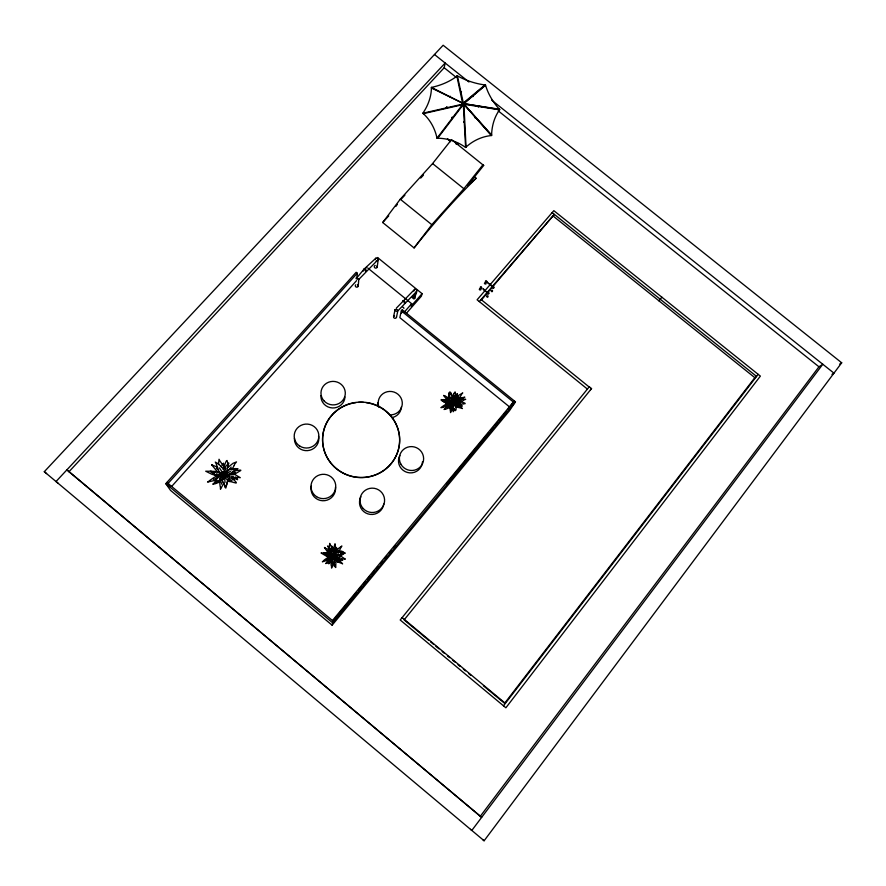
<?xml version="1.0" encoding="UTF-8"?>
<svg xmlns="http://www.w3.org/2000/svg" width="886" height="886" viewBox="0 0 886 886"><rect width="100%" height="100%" fill="white"/><g stroke="black" fill="none" stroke-linecap="round" stroke-linejoin="round"><path stroke-width="1.33" d="M223.383 477.355C220.359 474.818 219.673 471.031 214.168 471.961C211.001 472.393 209.384 471.241 213.161 473.213M334.399 559.132L334.576 556.618L334.576 559.144L337.145 561.591L340.335 562.887M229.264 479.426L228.987 476.236L227.824 475.882L229.474 473.822L235.1 474.641L240.283 477.676L237.038 477.355A3.921 3.411 -47.1 0 1 236.64 477.488L229.241 478.063M451.816 401.125L451.683 404.437C450.62 398.955 446.3 410.583 450.132 406.176A3.278 2.071 20.5 0 0 450.398 406.098L454.551 403.673A14.984 3.145 59.4 0 1 455.758 404.038L456.312 404.404M454.883 401.258L454.883 402.222M334.941 555.81C333.369 552.687 338.397 551.734 340.811 552.233A2.791 2.237 85.4 0 1 341.077 552.321L343.569 551.956L336.248 556.751L335.417 556.862L334.764 555.478L332.438 557.36L330.489 557.017L328.772 563.839L330.19 561.89A2.791 2.005 23.2 0 0 330.445 561.779L335.074 557.493A17.764 1.119 62.8 0 1 335.96 558.534L336.403 559.177M222.508 476.812L222.607 472.736L220.581 473.678L219.473 472.792L216.693 465.283A2.802 2.536 -29.3 0 1 216.727 464.895L215.298 462.093L218.366 463.81L223.538 469.059L224.535 471.23L223.05 472.736M222.763 476.812L223.095 472.57A1.395 1.163 3.6 0 1 223.416 472.493L224.756 471.795M332.228 558.003L330.4 554.592L324.52 554.093L326.325 554.869M358.232 286.056L358.852 278.614M450.121 403.54C452.835 399.686 441.184 399.187 445.902 400.915M455.559 396.496L455.249 393.617M224.557 476.402L222.851 476.38L224.18 476.934C226.174 472.991 227.237 467.919 233.915 469.159A3.699 3.156 -84.2 0 1 234.269 469.237L237.813 468.65L227.115 475.549M227.602 480.101L225.819 488.064L224.911 485.539A2.813 2.315 -14.3 0 1 224.634 485.329L222.065 479.758L224.856 477.676L228.721 481.009L234.17 482.615A3.09 2.835 -30.6 0 0 234.513 482.604C239.441 484.742 233.295 479.06 231.268 477.997M331.829 554.16L331.707 557.405L331.995 554.171M378.256 259.487L377.757 258.003L375.93 258.147L364.046 269.123L356.128 278.691L358.631 279.588L378.256 259.487L377.181 267.018M454.341 400.981L456.08 399.021L461.241 397.604M455.271 403.34L452.225 403.097L459.325 403.163M451.849 403.296L450.354 400.926M454.197 401.469C440.586 409.432 461.916 396.441 451.805 404.47M413.828 291.007L414.858 289.213M226.284 474.076L227.104 475.549M330.777 561.215L331.198 565.689M340.567 547.98L341.885 546.009L335.285 550.782M462.592 103.241L456.91 76.196L457.519 76.949M225.144 477.144L225.598 471.717M225.398 477.155L225.841 471.74M332.682 556.773L335.872 556.973L336.414 555.887M452.824 407.449L450.531 412.61L450.487 411.049M332.305 560.727L332.006 563.839M356.814 278.16L357.302 273.22L356.15 272.29L165.793 483.645L170.522 490.379L332.128 625.195L509.461 410.739L515.453 401.845L402.266 309.79L401.314 310.875L399.83 317.642L509.893 407.217L508.132 409.343M451.373 405.589L453.986 404.858M332.815 550.682L335.052 543.771L335.141 545.588M334.576 548.268L334.299 550.826M333.823 554.503L333.645 557.726M333.756 556.652L333.989 554.525M223.892 475.162L224.291 472.238M224.114 475.25L224.435 472.459L226.373 472.083M451.052 409.088L451.151 408.191A12.238 0.786 -79.7 0 0 451.317 406.165L454.363 409.432M227.946 480.577L226.738 484.686A4.375 2.171 -73.6 0 0 226.451 485.439L225.133 487.555L224.856 485.539M340.235 557.837L338.95 557.549A17.831 1.916 19.1 0 0 336.015 557.05L337.023 557.582L337.732 560.107M443.1 407.339L449.058 405.589L448.881 404.337M220.692 474.497L220.171 475.826M449.047 395.012C448.427 397.382 450.398 404.503 452.657 399.996M450.996 400.804C451.029 402.886 455.504 398.379 452.524 396.729C451.273 394.757 447.364 390.77 449.091 394.724M457.84 405.19L456.456 403.097L453.3 404.26M450.476 403.562L451.063 401.413L450.664 403.551M461.252 394.658L462.747 392.908L456.046 396.906M340.534 548.279L338.596 552.41M453.211 404.437L451.993 403.573L451.882 404.426L451.616 401.292M333.557 562.809L331.585 568.125L331.486 566.276M393.594 316.667L395.078 309.579L396.574 309.314M68.986 471.729L481.663 817.368L66.915 469.835L68.986 471.729L444.185 67.746L445.149 63.028L56.028 481.541L58.199 483.346M337.677 560.661L338.319 562.411L337.71 561.979M454.352 395.843L454.097 397.039A12.182 0.764 -79.1 0 1 453.975 397.615M450.908 404.57C455.116 405.29 456.013 400.151 460.975 401.856C463.378 402.277 467.797 404.071 463.356 403.772M224.058 467.376C224.391 465.338 227.248 456.999 227.403 461.983M396.485 317.199L397.836 310.82L397.271 309.69M332.128 625.195L332.66 622.814L515.453 401.845M401.513 313.19L402.266 309.79M226.572 471.651L228.787 463.001L227.037 465.084A3.223 2.902 34.1 0 0 226.75 465.239L223.128 469.558M450.287 403.252L448.792 400.239L442.967 399.575M449.756 402.565L452.303 404.603L454.562 405.123M326.845 562.311L325.694 563.54L327.488 563.186A2.957 1.141 -23.9 0 1 328.119 562.931L330.921 561.602M222.74 476.347L216.494 473.811M367.79 268.048L411.669 303.71L411.071 306.191L422.068 293.654L377.525 257.505M221.511 484.121C221.434 482.682 225.83 469.514 223.017 479.226M415.822 292.17L413.817 298.925L412.234 297.652M415.257 289.08C419.41 289.966 414.039 296.633 414.515 298.693M452.381 403.817L453.2 400.472M452.303 404.869L453.355 400.682M223.316 477.565L220.415 475.361M220.813 476.325L222.973 473.567M335.24 564.925L334.387 566.63L334.144 564.958M422.068 293.654L421.404 296.179L406.486 313.19M457.796 405.356L458.483 406.729L454.872 405.267M445.359 408.346L444.041 409.487L446.012 409.055A4.053 1.861 -25.2 0 1 446.699 408.811L450.531 407.217M375.299 259.288L375.93 258.147M452.436 397.404L453.765 393.905M335.96 557.128L335.761 557.704A2.625 2.603 -34.1 0 0 335.451 555.721M334.886 554.204L332.627 557.394M335.672 557.161L335.362 557.305M224.723 476.579L226.229 473.822L224.667 476.325M464.785 105.113L464.497 102.632L461.827 102.754L462.115 105.235L464.785 105.113L491.586 135.514A49.328 45.806 -87.9 0 0 465.604 147.464A49.627 48.819 81.6 0 0 437.008 138.216A49.306 45.507 -66 0 0 422.866 113.22A48.453 38.02 -36.1 0 0 431.416 87.404A47.711 30.855 -9.3 0 0 457.353 75.842A47.523 28.108 17.5 0 0 485.517 85.023A47.966 31.165 43.9 0 0 499.715 109.631A48.719 38.375 68.9 0 0 491.586 135.514M454.706 408.856L454.429 409.686A2.802 0.908 -75 0 0 454.23 410.218L453.222 411.735L453.134 410.362M214.49 482.682L212.762 484.243L215.342 483.712A5.881 2.946 -19.8 0 1 216.284 483.368L220.359 481.762M326.912 562.101L328.972 559.498M234.258 465.349L234.447 464.707A2.525 2.448 66.5 0 0 234.502 464.342L236.529 461.894L233.051 463.3L227.425 467.797M332.671 556.109L333.357 554.127M331.109 556.63L332.261 557.837M449.59 402.787C449.324 405.09 436.543 398.755 442.701 399.675M397.836 310.82L396.241 311.34L394.99 309.823M229.175 479.669L229.895 481.718L227.912 480.5M223.793 483.235L220.448 489.271L220.448 487.034M323.811 560.628L322.36 561.813L329.924 559.398M225.52 468.938L224.656 472.415M225.587 468.783L225.941 468.018M334.443 551.369L334.277 551.745A17.786 0.72 -62 0 0 333.357 553.861M334.343 551.579L334.731 550.771M214.6 482.427L216.572 480.256M461.03 395.4L459.203 398.224M234.181 465.527L231.656 469.923M463.832 104.515L463.721 103.573M481.331 300.066L554.315 214.368L479.315 301.594M340.756 552.1L342.129 551.28L340.346 551.114A2.935 0.576 -8.9 0 1 339.67 551.214L339.105 551.313M464.02 103.562L485.362 85.333L484.919 84.978L463.876 102.577L464.33 102.942M454.02 393.318L455.105 391.9L455.138 393.439M451.162 403.484L452.558 400.937L454.141 400.981L454.928 399.974L457.309 393.617L456.08 395.078M332.627 551.856L334.986 548.811M451.317 403.551L452.746 400.993L451.672 400.029M442.491 406.585L440.907 407.649L442.834 407.405M335.971 556.84L333.435 555.732L335.816 556.884M331.608 547.138L332.15 546.297L333.59 550.671M209.749 480.589L207.557 482.084L216.66 479.968M331.065 559.62L331.475 558.922M487.677 293.177L487.599 293.93A1.13 0.875 -28.7 0 0 488.097 294.274L489.205 293.188A1.13 0.875 -28.7 0 0 488.707 292.834L488.241 292.834M331.364 559.11L331.563 558.789A22.925 0.831 -63.6 0 1 332.494 557.438L334.664 559.21M222.331 464.629L223.516 463.19L223.693 465.017M454.296 398.213L454.828 397.382M223.948 476.812L226.65 472.548M511.277 405.135L513.359 402.011L401.314 310.875M235.477 469.757L237.581 468.738L234.956 468.583A5.848 0.964 -9.7 0 1 233.97 468.749L231.7 469.203M330.711 555.057L328.739 548.556A2.813 2.304 -40.1 0 1 328.761 548.246L327.72 545.909L333.158 551.601L333.657 553.263L332.527 554.547L333.225 557.061M395.776 206.493L397.327 204.389M484.454 85.588L484.919 84.978M484.897 85.942L485.362 85.333M209.927 480.334L214.401 477.222L218.377 476.048M226.284 473.91L230.681 471.175M484.121 840.759L841.7 362.795L443.144 45.241L44.3 471.695L484.121 840.759L482.682 839.54M343.602 553.794L345.285 553.041L340.656 553.119M476.136 178.263C454.042 200.147 433.398 223.516 414.083 247.925L382.697 222.519L400.262 199.217L432.589 163.567L451.55 139.611L483.678 165.46L467.487 185.639L476.136 178.263L473.999 176.558M480.245 816.349L818.952 366.793L822.806 364.257L471.817 830.437L470.488 829.307M445.614 407.859L448.837 405.267M437.008 138.216L462.282 104.936L462.857 105.423M437.573 137.585L437.629 138.271L462.736 105.301M226.284 476.624L227.868 475.815L233.461 476.303M414.083 247.925L431.825 224.701L463.887 188.729L482.948 164.774L483.678 165.46M483.424 685.764L504.577 703.329L754.828 377.669L756.555 376.406L552.144 212.618M503.492 705.81L758.15 374.324M332.638 554.403L332.117 554.769L333.036 557.183M227.824 471.119L231.224 467.121M452.591 398.323L455.326 395.51M661.897 297.22L658.907 300.797M587.407 389.087L477.1 299.8L553.828 210.658L760.376 376.107L505.884 707.792L400.195 619.99L589.301 386.75L591.538 388.566L404.116 619.89L428.436 640.091M227.957 475.494L224.08 476.059M333.047 620.931L356.803 592.225M358.564 590.098L361.2 586.909M362.961 584.782L365.597 581.593M367.358 579.466L369.994 576.277M371.755 574.15L374.401 570.961M376.162 568.834L377.912 566.708M380.559 563.518L382.32 561.392M384.956 558.202L386.717 556.076M389.353 552.886L391.114 550.76M393.749 547.57L395.51 545.444M446.544 483.778L488.773 432.745M490.534 430.607L493.17 427.417M494.931 425.291L497.567 422.101M499.327 419.975L501.974 416.785M503.735 414.659L506.371 411.469M332.471 620.554L514.29 400.904M324.132 560.063L328.806 556.851M338.275 550.128L337.333 551.247A17.93 1.141 -47.3 0 0 335.794 553.185M493.015 288.183L493.524 287.585A8.949 2.946 41 0 0 489.282 283.564M451.229 404.636L454.961 401.225M451.395 404.758L454.396 401.413M403.961 312.492L411.669 303.71M396.374 308.118L414.504 289.445M398.545 310.155L416.486 291.616M451.76 403.507L446.965 397.98M451.45 394.779L451.517 395.599M590.441 389.807L591.538 388.566M490.667 135.071L491.597 134.949L464.441 104.703M357.302 273.22L168.063 483.446L170.112 486.414M363.26 271.038L366.726 267.184M171.718 486.381L356.582 280.629M382.697 222.519L388.732 215.852M464.076 105.102L464.807 104.548M431.881 88.545L431.759 87.57L432.246 88.146M401.203 199.14L404.913 195.13M420.706 178.086L423.497 175.085M455.504 399.907L458.571 396.784M463.876 400.029L465.704 399.331L463.389 399.187M452.126 401.004L451.838 400.97A18.783 4.231 52.1 0 0 451.129 398.202L450.952 397.748M453.023 400.029L451.849 400.749L451.971 404.802M449.545 403.119L452.048 401.945L454.629 403.518M219.484 478.65L220.315 477.864M448.803 403.806L447.818 404.271L443.886 401.801A2.902 1.639 38.4 0 0 443.41 401.447L442.335 400.306L443.487 400.693M227.824 475.882L223.948 476.314M451.76 404.293L454.407 402.056M442.856 406.12L446.644 403.883L448.748 404.249M356.15 277.905L357.324 277.584M220.093 478.063L225.144 475.693M220.16 474.918L225.398 476.768M224.546 477.266L218.111 481.131A4.131 3.079 10.8 0 1 217.701 481.264C212.341 487.2 217.358 475.704 220.116 475.56M479.669 288.637C478.119 290.331 482.183 290.53 480.71 288.703M464.33 103.795L499.294 109.199L498.652 109.919L499.294 109.199M464.397 104.338L499.361 109.731M412.555 296.644L413.341 296.201M486.647 282.235C484.454 283.376 485.528 278.891 486.813 281.36M481.508 288.194C479.027 289.235 480.777 284.661 481.707 287.551M464.497 102.632L485.517 85.023M343.137 554.293L339.593 556.364M332.139 554.747L330.733 555.079M454.95 404.968L455.814 404.47M223.56 471.795L224.944 477.045M328.817 561.259L330.057 560.406M377.624 260.628L376.129 260.96M463.345 400.483L460.31 402.133M334.808 557.593L334.387 557.228M839.707 364.068L841.7 362.795M332.538 554.47L332.571 554.448A2.625 2.603 -34.1 0 1 334.509 554.758M831.976 374.39L833.947 373.15L491.675 100.14M329.969 557.15L326.436 556.164L321.031 552.975L323.357 553.097M222.386 473.146L224.557 476.535M217.458 481.331L220.503 479.68M226.151 473.478L223.46 475.129L226.163 473.733M447.485 407.394L448.238 406.984M332.283 556.031L334.1 555.035M225.055 482.372L224.634 478.185L225.376 478.052M448.028 407.095L449.556 406.297M326.192 559.664L327.255 559.11A14.209 1.218 -30.9 0 1 329.902 557.848M335.085 557.416L334.232 557.305M335.528 548.456C337.954 544.259 336.126 555.024 333.657 554.138M234.026 474.464L238.788 471.695A2.724 2.614 -47.6 0 0 239.021 471.463C245.223 468.76 234.192 470.887 232.575 471.452M484.996 282.601C483.036 283.808 486.923 285.037 485.993 282.911M224.036 477.111L227.68 475.339M457.973 399.752L454.54 401.823L454.895 402.742L464.818 397.172L462.082 397.67M458.14 399.675L458.992 399.276M224.092 477.31L227.724 475.549M452.392 404.337L454.573 403.296M452.436 404.481L454.607 403.44M226.428 476.446L227.049 476.136M226.262 476.524L224.822 477.576M454.197 403.828L454.817 403.551M222.818 472.094L224.047 472.172M222.497 478.805L225.144 478.063M332.704 557.659L336.359 556.043M332.748 557.826L336.392 556.22M230.028 474.342L235.322 472.316M338.441 553.695L337.289 554.193A22.56 2.304 -14.5 0 0 334.986 555.444L332.483 557.394L335.13 554.215M331.32 557.36L333.402 556.497M331.242 557.205L333.313 556.353M213.415 479.37L218.72 477.388M342.915 558.889L345.197 559.254L344.687 558.689M444.993 405.799L445.913 405.445M458.361 401.701L460.997 400.727M445.658 405.533L448.859 404.481M323.611 552.986L327.953 552.964L330.567 554.171M461.141 398.656L462.049 398.467L461.196 398.335M340.999 554.37L339.792 554.791A14.065 1.407 -16 0 0 338.673 555.201M458.616 400.273L459.369 400.029M463.256 105.401L463.965 105.334L466.047 147.098L465.36 146.644M463.046 403.883L457.553 404.614M222.718 472.869L224.834 476.38M451.982 400.594L451.738 404.869M459.978 399.863L462.747 399.287M422.866 113.22L462.038 104.282M423.286 113.663L462.093 104.825M325.262 553.085L323.722 552.587L324.154 553.318M451.229 404.293L453.765 403.761M451.65 403.95L453.41 404.935M222.53 479.348C218.997 479.404 219.739 484.487 220.293 486.802M341.132 559.797L342.649 560.428L341.686 558.867M450.974 406.043L449.723 406.873L450.365 410.894M460.709 405.644L462.27 406.165L459.612 403.651M449.645 402.587L448.471 401.757M460.476 405.677L458.295 405.489M235.089 479.038L231.578 478.595M325.483 553.052L327.056 553.307M340.911 559.83L338.873 559.476M341.896 559.144L337.189 559.066M456.899 404.658L454.983 404.381M460.764 407.87L462.437 408.579L457.885 404.847M456.201 143.709L458.738 143.587L456.113 144.064M340.999 562.964L342.605 563.873L337.976 558.689M451.616 406.054L452.347 406.187M459.502 403.174L460.388 403.208M504.577 703.329L505.385 703.351L402.133 617.597M337.455 555.422L341.331 556.508L344.853 558.867M445.27 396.197L443.653 395.422L447.042 400.051M332.604 556.984L335.639 557.139M236.053 478.916L237.603 479.703L237.271 479.104M225.886 473.19L223.925 473.235L224.756 476.845M325.993 548.423L325.14 548.157M213.958 471.573L215.531 471.839M460.044 407.859L455.703 406.829M445.514 396.219L449.678 398.556M218.62 476.325L211.843 474.265L205.707 471.208L209.118 471.274A3.832 3.788 72.2 0 1 209.517 471.13L218.853 471.695M465.194 103.85L499.715 109.631M451.317 404.049A17.986 0.653 -57.1 0 1 451.915 403.507L452.203 403.651M452.093 404.758L454.429 405.234M450.343 400.782C449.003 399.763 448.438 388.422 450.775 392.952M453.41 404.304L457.032 405.987M213.304 472.615L214.312 472.858M365.442 271.282L365.951 271.36A1.562 0.72 44.5 0 0 366.217 270.64L365.885 270.042M326.137 554.237L326.801 554.437M445.47 400.738L446.533 401.081M225.288 474.542L227.458 475.239M225.155 474.719L227.314 475.417M457.154 406.065L458.738 406.641M218.964 476.679L213.371 473.445M225.476 476.502L220.459 474.486M328.462 555.345L329.193 555.655M219.285 471.861L220.138 472.316M326.646 548.578L329.038 549.996M330.279 557.759L326.746 555.367M232.088 477.1L232.985 477.488M328.994 555.566L329.337 555.71A17.775 1.927 12.8 0 1 331.01 556.641L331.065 556.696M217.391 476.38L215.453 475.339M491.032 134.672L491.597 134.949M454.972 404.847C457.021 406.176 456.124 413.352 454.596 409.565M447.973 401.502L448.77 402M330.722 555.743L333.668 557.183M330.666 555.965L333.623 557.394M445.824 401.712L447.164 402.399M222.862 472.116L224.634 477.133M431.416 87.404L462.171 102.931L431.393 87.969M336.746 561.381L337.322 561.702M453.134 400.55L452.137 400.062M229.042 479.049L232.043 480.71M217.557 467.188L214.257 465.837A3.046 2.99 -11.8 0 0 213.914 465.803L211.754 464.685L211.975 465.327M332.449 557.095L335.417 558.767M332.339 557.228L335.296 558.9M211.355 471.485L210.79 471.142L211.211 471.828M447.563 402.609L448.892 403.429M328.374 557.028L326.779 555.921M414.271 296.312L414.991 298.15L413.673 297.552M226.772 473.489L227.503 473.966M339.116 561.27L338.131 560.594A13.999 1.307 38.4 0 0 337.223 559.985M214.944 475.007L214.368 474.597M330.666 545.477L329.67 543.362L329.437 547.681M452.369 400.716L452.79 400.705A13.988 0.62 -55.5 0 1 453.643 399.265M451.007 393.107L453.455 398.346M449.667 404.094L446.3 401.358M235.2 476.967L235.621 477.299A4.452 1.318 36.1 0 0 236.252 477.82L237.382 479.293M334.908 565.379L335.683 567.527L336.049 559.941M434.472 54.5L468.96 82.01M444.185 67.746L456.068 77.226M498.187 110.839L818.952 366.793M553.385 216.239L754.828 377.669M450.553 141.339L447.43 138.836L450.465 141.694M432.589 163.567L463.887 188.729M400.262 199.217L431.825 224.701M486.923 282.257L493.524 287.585M483.269 289.412L486.957 292.391L486.447 291.882M481.087 299.534L589.124 386.96M216.383 468.24L218.355 469.857M430.552 641.841L433.719 644.476M435.834 646.237L439.013 648.873M442.18 651.509L444.296 653.259M447.474 655.895L449.59 657.656M452.757 660.292L454.872 662.041M458.051 664.677L460.166 666.438M463.334 669.074L465.449 670.835M468.628 673.46L470.732 675.221M217.413 471.762L211.898 465.117M166.867 482.449L333.69 621.573M165.793 483.645L332.66 622.814M44.3 471.695L46.57 473.589M451.882 403.905L453.089 405.079A15.295 2.193 80.9 0 1 453.986 406.674M330.899 545.665L332.394 547.847M325.051 548.091L324.453 547.437L328.473 553.362M221.666 472.548L225.852 476.336M221.467 472.703L225.675 476.502M226.572 476.402L227.702 478.052M334.698 565.202L332.217 560.018M327.731 550.483L328.64 551.391A13.977 1.263 41.9 0 1 329.869 552.642M464.441 104.947L491.243 135.348M331.253 554.016L333.922 557.061M331.131 554.138L333.812 557.183M452.923 410.152L452.259 408.568M224.679 485.329L223.881 483.058M223.87 465.216L224.368 466.413M222.574 472.681L219.44 467.897M334.011 564.792L333.335 562.865M332.527 548.013L332.892 548.932M330.533 550.682L331.043 551.657M227.558 462.237L228.123 465.36M330.91 551.391L331.142 551.845A22.438 1.606 56.7 0 1 332.316 554.426L332.35 554.525M450.653 397.039L451.052 398.013M224.667 468.118L220.68 461.994A2.968 2.846 -11.1 0 0 220.348 461.783L219.03 459.258L218.499 464.53M221.566 467.376L221.013 465.626M333.214 556.563L333.878 558.745M332.992 556.596L333.657 558.789M331.142 548.611L331.453 549.785M335.406 546.219L335.739 548.822M330.002 551.878L329.747 550.571M332.837 555.732L333.457 558.258M334.709 562.665L334.443 561.502A17.986 0.587 79.8 0 0 333.845 559.011M457.353 75.842L463.234 102.521M332.527 553.805L333.324 557.626M332.316 553.861L333.114 557.693M453.554 405.6L453.233 403.806L453.377 405.6M228.2 466.579L228.167 465.903M451.694 400.572L451.683 400.406A15.217 2.603 72.8 0 0 451.65 399.929M463.378 105.356L465.604 147.464M456.91 76.196L456.943 76.971M357.401 284.539A1.473 1.395 10.3 0 1 358.055 286.51A1.473 1.395 10.3 0 1 355.939 286.909A1.473 1.395 10.3 0 1 355.663 284.871M363.88 269.676A1.562 0.72 44.5 0 1 364.135 268.956M364.667 269.045A1.562 0.72 44.5 0 1 365.874 270.02M376.938 265.988A1.451 1.373 12.5 0 1 376.694 267.827A1.451 1.373 12.5 0 1 374.745 267.716A1.451 1.373 12.5 0 1 374.634 265.855L374.911 265.623A1.451 1.373 12.5 0 1 375.243 265.457M396.496 316.834A1.473 1.395 14.4 0 1 394.613 318.262A1.473 1.395 14.4 0 1 393.905 316.014M394.192 315.77A1.473 1.395 14.4 0 1 394.525 315.604M403.95 302.669A1.473 0.687 43.5 0 0 404.249 302.824L404.78 302.923A1.55 0.72 43.6 0 0 405.079 302.237L404.769 301.65A1.473 0.687 43.6 0 0 403.628 300.708L403.097 300.62A1.473 0.687 43.5 0 0 402.809 301.318M402.687 307.132A1.462 1.395 15.2 0 1 403.894 308.406M480.91 287.496A8.838 2.857 41 0 1 481.53 287.817M482.837 288.603A8.838 2.857 41 0 1 484.177 289.556M486.613 281.826A8.949 2.946 41 0 1 487.931 282.612M483.523 289.434A7.974 2.58 41 0 1 484.121 289.877M484.731 290.342A7.974 2.58 41 0 1 485.893 291.35M365.996 402.643A38.541 37.644 6.2 0 1 393.65 460.266A38.541 37.644 6.2 0 1 328.651 460.1A38.541 37.644 6.2 0 1 356.006 402.609M358.509 402.377A38.541 37.644 6.2 0 1 363.493 402.388M422.5 461.672A12.039 11.817 19.6 0 1 407.394 472.459A12.039 11.817 19.6 0 1 399.852 455.448M383.76 504.045A12.194 12.061 2.5 0 1 367.945 513.902A12.194 12.061 2.5 0 1 360.923 496.747M335.473 487.211A12.271 12.05 -9.9 0 1 322.582 500.745A12.271 12.05 -9.9 0 1 311.363 485.971M318.572 436.366A12.194 11.85 -4.6 0 1 307.475 450.631A12.194 11.85 -4.6 0 1 294.451 438.116M344.986 397.006A12.05 11.64 3.6 0 1 332.283 407.948A12.05 11.64 3.6 0 1 320.942 395.599M379.086 407.449A12.083 11.717 13.6 0 1 387.326 391.723A12.083 11.717 13.6 0 1 402.244 402.144A12.083 11.717 13.6 0 1 389.696 414.87M401.391 406.884A11.95 11.607 13.4 0 1 392.044 417.605M377.547 405.5A11.95 11.607 13.4 0 1 378.1 402.521M224.856 475.771L224.512 478.086L224.856 475.771M491.165 290.796C492.527 293.842 493.424 288.437 491.165 290.796M486.724 296.212C487.378 299.479 489.504 294.34 486.724 296.212M492.627 287.33C493.524 290.187 495.44 285.347 492.627 287.33M452.17 117.284L452.225 118.159L452.17 117.284M474.752 116.719L474.818 117.594L474.752 116.719M450.298 96.397L450.42 97.061L450.298 96.397M472.803 95.887L472.914 96.541L472.803 95.887M446.876 106.984L446.322 107.66L446.876 106.984M464.164 121.46L463.633 122.146L464.164 121.46M461.473 91.922L460.986 92.388L461.473 91.922M478.717 106.32L478.23 106.785L478.717 106.32M334.243 466.645A38.563 37.666 6.2 0 0 398.512 449.213A38.563 37.666 6.2 0 0 350.646 403.462A38.563 37.666 6.2 0 0 334.243 466.645M400.76 463.976A12.16 11.928 19.7 0 0 421.758 465.061A12.16 11.928 19.7 0 0 411.99 446.61A12.16 11.928 19.7 0 0 400.76 463.976M363.171 508.52A12.315 12.182 3.2 0 0 384.015 504.045A12.315 12.182 3.2 0 0 369.661 488.419A12.315 12.182 3.2 0 0 363.171 508.52M316.579 496.692A12.404 12.171 -9.4 0 0 335.75 487.067A12.404 12.171 -9.4 0 0 317.786 475.627A12.404 12.171 -9.4 0 0 316.579 496.692M299.745 446.079A12.326 11.972 -4.3 0 0 318.838 436.698A12.326 11.972 -4.3 0 0 301.007 425.358A12.326 11.972 -4.3 0 0 299.745 446.079M324.077 400.959A12.171 11.762 3.8 0 0 344.709 396.85A12.171 11.762 3.8 0 0 330.633 381.622A12.171 11.762 3.8 0 0 324.077 400.959"/></g></svg>
